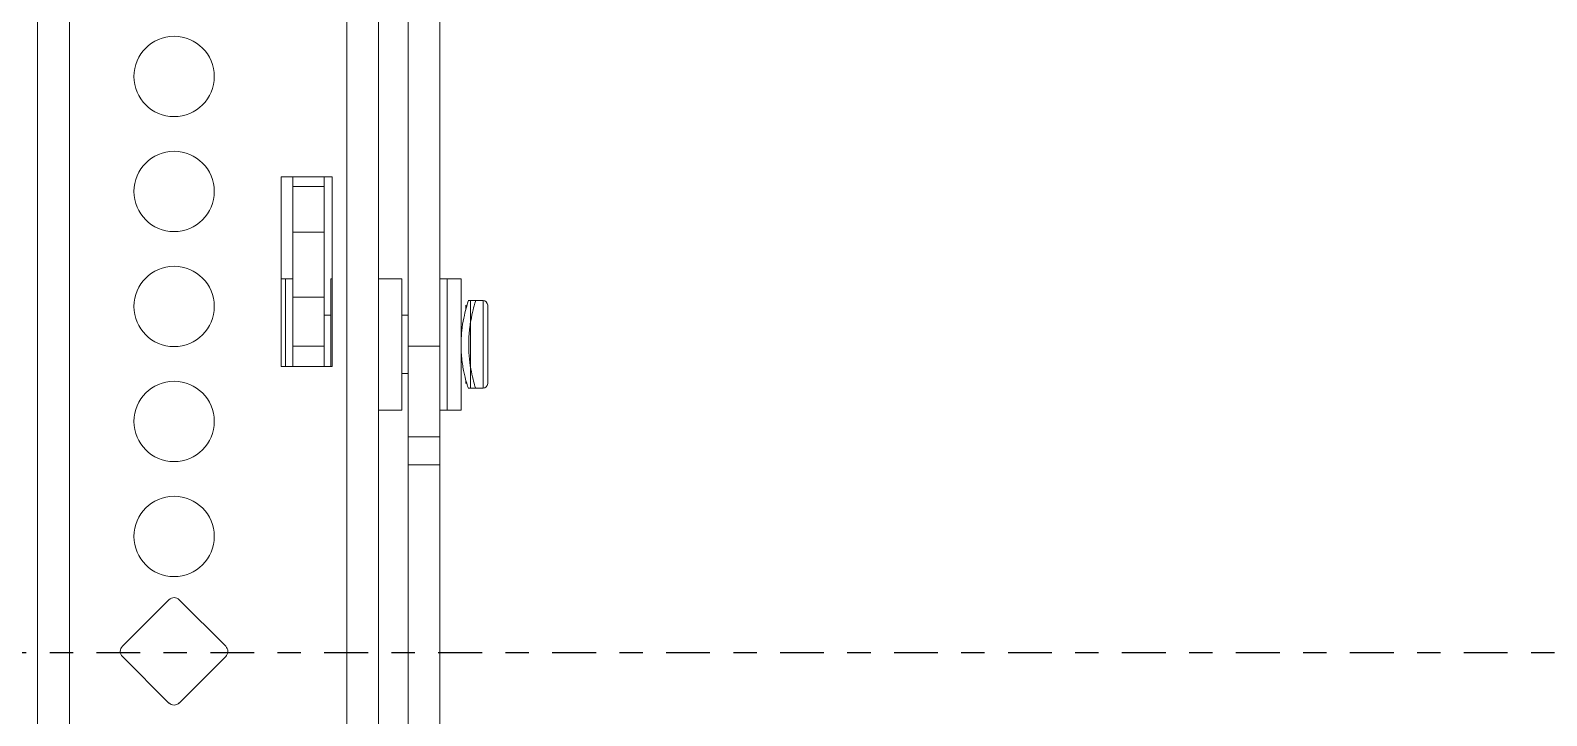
# Model space of a CAD drawing. Extents: x -382 to 1420, y -377 to 265.
# Drawn here: x 230.81 to 237.3, y -163.73 to -160.8 of the extents above; entities that cross this region are included whole.
import ezdxf

# ---------------------------------------------------------------- set-up
doc = ezdxf.new("R2010")
doc.units = 0
doc.header["$MEASUREMENT"] = 0
doc.linetypes.add('CENTER4', pattern=[0.5625, 0.375, -0.0625, 0.0625, -0.0625])
for name, color, linetype in [('AV-Anno-Iden', 154, 'CONTINUOUS'), ('AV-Detl-Dims', 14, 'CONTINUOUS'), ('AV-Detl-Obje-Brkt', 202, 'CONTINUOUS')]:
    doc.layers.add(name, color=color, linetype=linetype)

# ---------------------------------------------------------------- blocks, each defined once
blk = doc.blocks.new('A$C429A2651')
at = {"layer": 'AV-Detl-Obje-Brkt', "linetype": 'Continuous', "lineweight": 15}
for p, q in [((28.5715, 20.9101), (28.5715, 4.4204)), ((28.7073, 20.9101), (28.7073, 4.4204)), ((29.894, 4.4204), (29.894, 20.9101)), ((30.0298, 4.4204), (30.0298, 20.9101)), ((30.1574, 13.9712), (30.1574, 18.3492)), ((30.2918, 13.9712), (30.2918, 18.3492)), ((29.6129, 14.6952), (29.8316, 14.6952)), ((29.6129, 13.8832), (29.6129, 14.6952)), ((29.6632, 14.6541), (29.6632, 14.6952)), ((29.7976, 14.6541), (29.7976, 14.6952)), ((29.8316, 14.6952), (29.8316, 13.8832)), ((29.6632, 14.6541), (29.7976, 14.6541)), ((29.6632, 14.4588), (29.6632, 14.6541)), ((29.7976, 14.4588), (29.7976, 14.6541)), ((29.6632, 14.4588), (29.7976, 14.4588)), ((29.6632, 14.18), (29.6632, 14.4588)), ((29.7976, 14.4588), (29.7976, 14.18)), ((29.632, 14.2592), (29.6129, 14.2592)), ((29.6632, 14.2592), (29.632, 14.2592)), ((29.632, 13.9813), (29.632, 14.2592)), ((29.632, 13.9781), (29.632, 14.2592)), ((29.8316, 14.2592), (29.8253, 14.2592)), ((29.8253, 13.9781), (29.8253, 14.2592)), ((30.1297, 14.2592), (30.0298, 14.2592)), ((30.1297, 13.9781), (30.1297, 14.2592)), ((30.3231, 14.2592), (30.2918, 14.2592)), ((30.3828, 14.2592), (30.3231, 14.2592)), ((30.3231, 13.9951), (30.3231, 14.2592)), ((30.3231, 13.9781), (30.3231, 14.2592)), ((30.3828, 13.9951), (30.3828, 14.2592)), ((29.6632, 14.18), (29.7976, 14.18)), ((29.6632, 13.9702), (29.6632, 14.18)), ((29.7976, 14.18), (29.7976, 13.9702)), ((30.4032, 14.145), (30.4032, 14.1455)), ((30.4032, 14.129), (30.4032, 14.145)), ((30.4453, 14.1655), (30.4134, 14.1655)), ((30.4769, 14.1655), (30.4232, 14.1655)), ((30.4232, 14.1655), (30.4232, 13.7907)), ((30.4769, 14.1649), (30.4769, 14.1655)), ((30.4769, 13.7907), (30.4769, 14.1649)), ((30.4969, 14.1455), (30.4969, 13.8107)), ((29.8253, 14.103), (29.7976, 14.103)), ((30.1574, 14.103), (30.1297, 14.103)), ((29.632, 13.8832), (29.632, 13.9813)), ((29.632, 13.8832), (29.632, 13.9781)), ((29.6632, 13.9702), (29.7976, 13.9702)), ((29.6632, 13.8832), (29.6632, 13.9702)), ((29.7976, 13.8832), (29.7976, 13.9702)), ((29.8253, 13.8832), (29.8253, 13.9781)), ((30.1297, 13.697), (30.1297, 13.9781)), ((30.1574, 13.9712), (30.2918, 13.9712)), ((30.1574, 13.5834), (30.1574, 13.9712)), ((30.2918, 13.9712), (30.2918, 13.5834)), ((30.3231, 13.697), (30.3231, 13.9951)), ((30.3231, 13.697), (30.3231, 13.9781)), ((30.3828, 13.697), (30.3828, 13.9951)), ((29.8316, 13.8832), (29.6129, 13.8832)), ((30.1297, 13.8532), (30.1574, 13.8532)), ((30.4032, 13.8107), (30.4032, 13.8259)), ((30.4135, 13.7907), (30.4453, 13.7907)), ((30.4232, 13.7907), (30.4769, 13.7907)), ((30.0298, 13.697), (30.1297, 13.697)), ((30.2918, 13.697), (30.3231, 13.697)), ((30.3231, 13.697), (30.3828, 13.697)), ((30.1574, 13.5834), (30.2918, 13.5834)), ((30.1574, 13.4628), (30.1574, 13.5834)), ((30.2918, 13.5834), (30.2918, 13.4628)), ((30.1574, 13.4628), (30.2918, 13.4628)), ((30.1574, 8.0661), (30.1574, 13.4628)), ((30.2918, 8.0661), (30.2918, 13.4628)), ((28.9345, 12.6873), (29.1333, 12.8861)), ((29.1774, 12.8861), (29.3762, 12.6873)), ((29.1333, 12.4444), (28.9345, 12.6432)), ((29.3762, 12.6432), (29.1774, 12.4444))]:
    blk.add_line(p, q, dxfattribs=at)
for centre in [(29.1553, 15.1243), (29.1553, 14.6325), (29.1553, 14.1407), (29.1553, 13.6489), (29.1553, 13.1571)]:
    blk.add_circle(centre, 0.1718, dxfattribs=at)
for centre, radius, start, end in [((30.4769, 14.1455), 0.02, 0, 90), ((30.4769, 13.8107), 0.02, 270, 0), ((29.1553, 12.864), 0.0312, 45, 135), ((28.9565, 12.6652), 0.0312, 135, 225), ((29.3541, 12.6652), 0.0312, 315, 45), ((29.1553, 12.4665), 0.0312, 225, 315)]:
    blk.add_arc(centre, radius, start, end, dxfattribs=at)
for points, knots in [([(30.3828, 13.9761), (30.3835, 13.9965), (30.3849, 14.0374), (30.3944, 14.0927), (30.4051, 14.1358), (30.4131, 14.1622), (30.4133, 14.1631), (30.4134, 14.1636)], [0, 0, 0, 0, 0.20556, 0.410849, 0.623057, 0.84037, 1, 1, 1, 1]), ([(30.4453, 14.1655), (30.4447, 14.1633), (30.4434, 14.1589), (30.4347, 14.1276), (30.4244, 14.0813), (30.4164, 14.0223), (30.4149, 13.9588), (30.42, 13.8989), (30.4295, 13.8472), (30.4392, 13.8097), (30.4452, 13.7906), (30.4447, 13.7926), (30.4445, 13.7932)], [0, 0, 0, 0, 0.104369, 0.20863, 0.315728, 0.42533, 0.531688, 0.634018, 0.737846, 0.846237, 0.955377, 1, 1, 1, 1]), ([(30.4135, 13.7926), (30.4133, 13.7929), (30.4129, 13.7937), (30.4052, 13.8179), (30.3947, 13.859), (30.3849, 13.9141), (30.3835, 13.9559), (30.3828, 13.9761)], [0, 0, 0, 0, 0.156342, 0.361373, 0.573768, 0.79382, 1, 1, 1, 1])]:
    blk.add_open_spline(points, degree=3, knots=knots, dxfattribs=at)

msp = doc.modelspace()

# ---------------------------------------------------------------- linework, layer by layer
at = {"layer": 'AV-Detl-Dims', "linetype": 'CENTER4', "ltscale": 0.5}
msp.add_lwpolyline([(184.29069, -163.46274), (252.34595, -163.46274)], dxfattribs=at)

# ---------------------------------------------------------------- block references
at = {"layer": 'AV-Anno-Iden'}
msp.add_blockref('A$C429A2651', (202.26765, -176.12359), dxfattribs=at)

doc.saveas('drawing.dxf')
